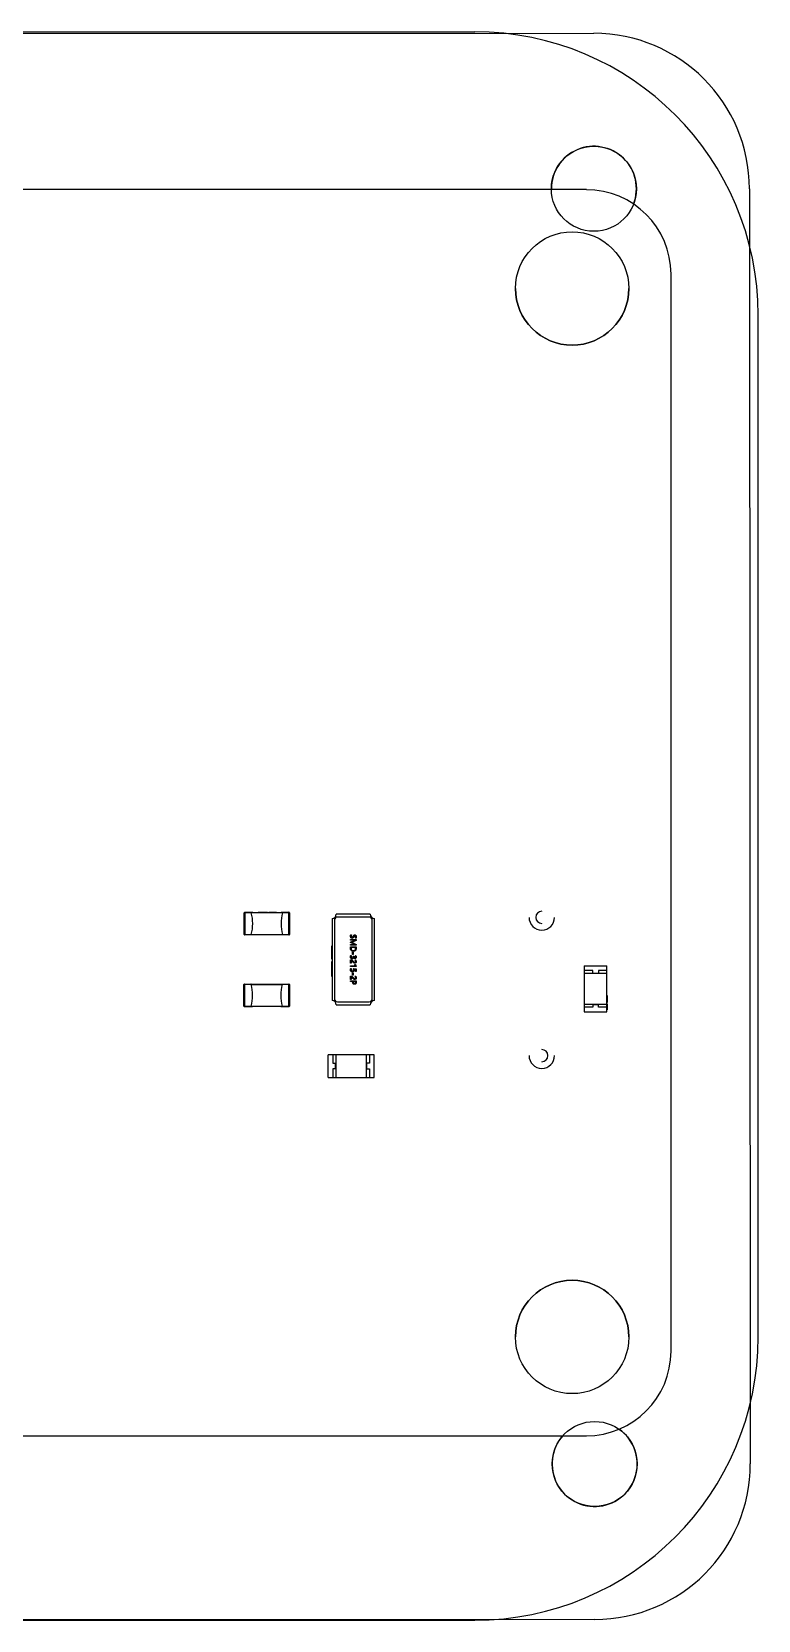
# Model space of a CAD drawing. Header units: millimetres. Extents: x -44.2 to 14.2, y 6.2 to 62.3.
# Drawn here: x -11.5 to 14.2, y 6.2 to 62.3 of the extents above; entities that cross this region are included whole.
import ezdxf

# ---------------------------------------------------------------- set-up
doc = ezdxf.new("R2010")
doc.units = ezdxf.units.MM

msp = doc.modelspace()

# ---------------------------------------------------------------- linework, layer by layer
at = {"color": 7, "linetype": 'Continuous'}
for p, q in [((-34.174, 62.257), (4.153, 62.257)), ((14.153, 16.202), (14.153, 52.257)), ((-34.174, 6.202), (4.153, 6.202))]:
    msp.add_line(p, q, dxfattribs=at)
at = {"color": 7, "linetype": 'Continuous', "lineweight": 25}
for p, q in [((-36.645, 62.177), (8.355, 62.204)), ((8.091, 56.686), (-40.909, 56.686)), ((6.858, 56.716), (6.858, 56.686)), ((13.845, 56.72), (13.872, 11.72)), ((11.079, 15.698), (11.079, 53.698)), ((-2.377, 31.163), (-3.977, 31.163)), ((-3.977, 30.403), (-3.977, 31.163)), ((-3.957, 31.183), (-3.957, 30.383)), ((-3.957, 31.183), (-3.677, 31.183)), ((-3.731, 31.18), (-3.727, 31.18)), ((-3.729, 31.173), (-3.729, 31.173)), ((-3.727, 31.167), (-3.727, 31.18)), ((-3.725, 31.173), (-2.628, 31.173)), ((-3.677, 31.173), (-3.677, 31.183)), ((-3.48, 31.183), (-3.48, 31.173)), ((-3.48, 31.183), (-3.425, 31.183)), ((-3.457, 31.183), (-3.457, 31.173)), ((-3.448, 31.183), (-3.448, 31.173)), ((-3.425, 31.183), (-3.425, 31.173)), ((-3.422, 31.183), (-3.422, 31.173)), ((-3.413, 31.183), (-3.413, 31.173)), ((-3.413, 31.183), (-3.405, 31.183)), ((-3.404, 31.183), (-3.404, 31.173)), ((-3.404, 31.183), (-3.347, 31.183)), ((-3.38, 31.183), (-3.38, 31.173)), ((-3.372, 31.183), (-3.372, 31.173)), ((-3.349, 31.183), (-3.349, 31.173)), ((-3.345, 31.183), (-3.345, 31.173)), ((-3.336, 31.183), (-3.336, 31.173)), ((-3.313, 31.183), (-3.313, 31.173)), ((-3.313, 31.183), (-3.251, 31.183)), ((-3.296, 31.183), (-3.296, 31.173)), ((-3.286, 31.183), (-3.286, 31.173)), ((-3.284, 31.183), (-3.284, 31.173)), ((-3.283, 31.183), (-3.283, 31.173)), ((-3.251, 31.183), (-3.251, 31.173)), ((-3.25, 31.183), (-3.249, 31.183)), ((-3.249, 31.183), (-3.249, 31.173)), ((-3.244, 31.183), (-3.244, 31.173)), ((-3.244, 31.183), (-3.244, 31.173)), ((-3.239, 31.183), (-3.239, 31.173)), ((-3.225, 31.183), (-3.225, 31.173)), ((-3.221, 31.183), (-3.218, 31.183)), ((-3.202, 31.183), (-3.202, 31.173)), ((-3.199, 31.183), (-3.199, 31.183)), ((-3.193, 31.183), (-3.193, 31.173)), ((-3.192, 31.183), (-3.159, 31.183)), ((-3.192, 31.183), (-3.192, 31.173)), ((-3.191, 31.183), (-3.191, 31.173)), ((-3.167, 31.183), (-3.167, 31.173)), ((-3.159, 31.183), (-3.159, 31.173)), ((-3.109, 31.183), (-3.109, 31.173)), ((-3.066, 31.183), (-3.066, 31.173)), ((-3.042, 31.183), (-3.042, 31.173)), ((-2.983, 31.183), (-2.983, 31.173)), ((-2.931, 31.183), (-2.931, 31.173)), ((-2.912, 31.183), (-2.912, 31.173)), ((-2.902, 31.183), (-2.902, 31.173)), ((-2.852, 31.183), (-2.852, 31.173)), ((-2.832, 31.183), (-2.832, 31.173)), ((-2.677, 31.183), (-2.677, 31.173)), ((-2.677, 31.183), (-2.397, 31.183)), ((-2.626, 31.18), (-2.622, 31.18)), ((-2.626, 31.167), (-2.626, 31.18)), ((-2.624, 31.173), (-2.624, 31.173)), ((-2.397, 30.383), (-2.397, 31.183)), ((-2.377, 31.163), (-2.377, 30.403)), ((-0.879, 30.97), (-0.879, 28.07)), ((-0.791, 30.916), (-0.791, 28.124)), ((0.471, 31.12), (-0.729, 31.12)), ((0.434, 31.016), (-0.691, 31.016)), ((0.534, 28.124), (0.534, 30.916)), ((0.621, 28.07), (0.621, 30.97)), ((-3.977, 30.403), (-2.377, 30.403)), ((-3.677, 30.383), (-3.957, 30.383)), ((-3.731, 30.393), (-3.727, 30.393)), ((-3.729, 30.387), (-3.729, 30.385)), ((-3.729, 30.385), (-3.729, 30.385)), ((-2.627, 30.393), (-3.726, 30.393)), ((-3.677, 30.383), (-3.677, 30.393)), ((-2.677, 30.393), (-2.677, 30.383)), ((-2.397, 30.383), (-2.677, 30.383)), ((-2.626, 30.393), (-2.622, 30.393)), ((-2.624, 30.387), (-2.624, 30.385)), ((-2.624, 30.385), (-2.624, 30.385)), ((-0.218, 30.387), (-0.189, 30.387)), ((-0.029, 30.272), (-0.059, 30.272)), ((-0.88, 29.997), (-0.879, 29.997)), ((-0.88, 29.963), (-0.879, 29.963)), ((-0.88, 29.88), (-0.879, 29.88)), ((-0.88, 29.863), (-0.879, 29.863)), ((-0.88, 29.832), (-0.879, 29.832)), ((-0.88, 29.745), (-0.879, 29.745)), ((-0.226, 30.201), (-0.226, 30.226)), ((-0.226, 30.226), (-0.026, 30.226)), ((-0.094, 30.201), (-0.226, 30.201)), ((-0.226, 30.131), (-0.075, 30.195)), ((-0.226, 30.116), (-0.226, 30.131)), ((-0.073, 30.05), (-0.226, 30.116)), ((-0.226, 30.045), (-0.093, 30.045)), ((-0.226, 30.021), (-0.226, 30.045)), ((-0.026, 30.021), (-0.226, 30.021)), ((-0.226, 29.967), (-0.026, 29.967)), ((-0.226, 29.913), (-0.226, 29.967)), ((-0.204, 29.94), (-0.204, 29.912)), ((-0.048, 29.94), (-0.204, 29.94)), ((-0.187, 30.123), (-0.187, 30.123)), ((-0.026, 30.192), (-0.163, 30.132)), ((-0.162, 30.113), (-0.026, 30.053)), ((-0.158, 29.699), (-0.158, 29.774)), ((-0.158, 29.774), (-0.138, 29.774)), ((-0.138, 29.774), (-0.138, 29.699)), ((-0.053, 30.201), (-0.053, 30.202)), ((-0.053, 30.043), (-0.053, 30.044)), ((-0.048, 29.911), (-0.048, 29.94)), ((-0.026, 30.226), (-0.026, 30.192)), ((-0.026, 30.053), (-0.026, 30.021)), ((-0.026, 29.967), (-0.026, 29.911)), ((-0.88, 29.646), (-0.879, 29.646)), ((-0.88, 29.607), (-0.879, 29.607)), ((-0.88, 29.536), (-0.879, 29.536)), ((-0.88, 29.398), (-0.88, 29.453)), ((-0.88, 29.453), (-0.879, 29.453)), ((-0.88, 29.439), (-0.879, 29.439)), ((-0.88, 29.399), (-0.879, 29.399)), ((-0.88, 29.398), (-0.879, 29.398)), ((-0.88, 29.395), (-0.879, 29.395)), ((-0.88, 29.385), (-0.88, 29.386)), ((-0.88, 29.38), (-0.879, 29.38)), ((-0.88, 29.349), (-0.88, 29.354)), ((-0.88, 29.343), (-0.879, 29.343)), ((-0.88, 29.319), (-0.879, 29.319)), ((-0.88, 29.31), (-0.879, 29.31)), ((-0.88, 29.31), (-0.879, 29.31)), ((-0.88, 29.3), (-0.88, 29.302)), ((-0.88, 29.302), (-0.879, 29.302)), ((-0.88, 29.195), (-0.88, 29.298)), ((-0.88, 29.298), (-0.879, 29.298)), ((-0.88, 29.246), (-0.879, 29.246)), ((-0.88, 29.244), (-0.879, 29.244)), ((-0.88, 29.24), (-0.879, 29.24)), ((-0.88, 29.224), (-0.879, 29.224)), ((-0.88, 29.195), (-0.879, 29.195)), ((-0.88, 29.157), (-0.879, 29.157)), ((-0.226, 29.511), (-0.216, 29.511)), ((-0.226, 29.387), (-0.226, 29.511)), ((-0.204, 29.387), (-0.226, 29.387)), ((-0.226, 29.299), (-0.056, 29.299)), ((-0.226, 29.274), (-0.226, 29.299)), ((-0.024, 29.274), (-0.226, 29.274)), ((-0.221, 29.196), (-0.196, 29.196)), ((-0.218, 29.66), (-0.191, 29.66)), ((-0.204, 29.485), (-0.204, 29.387)), ((-0.138, 29.699), (-0.158, 29.699)), ((-0.134, 29.64), (-0.112, 29.64)), ((-0.134, 29.624), (-0.134, 29.64)), ((-0.128, 29.194), (-0.026, 29.187)), ((-0.121, 29.591), (-0.121, 29.591)), ((-0.112, 29.64), (-0.112, 29.625)), ((-0.048, 29.165), (-0.105, 29.17)), ((-0.105, 29.17), (-0.104, 29.151)), ((-0.08, 29.345), (-0.056, 29.345)), ((-0.07, 29.504), (-0.046, 29.504)), ((-0.061, 29.653), (-0.039, 29.653)), ((-0.048, 29.092), (-0.048, 29.165)), ((-0.026, 29.187), (-0.026, 29.092)), ((-0.024, 29.284), (-0.024, 29.274)), ((8.019, 29.294), (8.019, 27.674)), ((8.019, 29.294), (8.819, 29.294)), ((8.819, 27.674), (8.819, 29.294)), ((-2.384, 28.632), (-3.984, 28.632)), ((-3.984, 27.872), (-3.984, 28.632)), ((-3.964, 28.652), (-3.964, 27.852)), ((-3.964, 28.652), (-3.684, 28.652)), ((-3.738, 28.65), (-3.734, 28.65)), ((-3.736, 28.642), (-3.736, 28.642)), ((-3.734, 28.637), (-3.734, 28.65)), ((-3.732, 28.642), (-2.635, 28.642)), ((-3.684, 28.642), (-3.684, 28.652)), ((-3.487, 28.652), (-3.432, 28.652)), ((-3.487, 28.652), (-3.487, 28.642)), ((-3.464, 28.652), (-3.464, 28.642)), ((-3.455, 28.652), (-3.455, 28.642)), ((-3.432, 28.652), (-3.432, 28.642)), ((-3.429, 28.652), (-3.429, 28.642)), ((-3.42, 28.652), (-3.42, 28.642)), ((-3.42, 28.652), (-3.412, 28.652)), ((-3.411, 28.652), (-3.354, 28.652)), ((-3.411, 28.652), (-3.411, 28.642)), ((-3.387, 28.652), (-3.387, 28.642)), ((-3.379, 28.652), (-3.379, 28.642)), ((-3.356, 28.652), (-3.356, 28.642)), ((-3.352, 28.652), (-3.352, 28.642)), ((-3.343, 28.652), (-3.343, 28.642)), ((-3.32, 28.652), (-3.32, 28.642)), ((-3.32, 28.652), (-3.258, 28.652)), ((-3.303, 28.652), (-3.303, 28.642)), ((-3.293, 28.652), (-3.293, 28.642)), ((-3.291, 28.652), (-3.291, 28.642)), ((-3.29, 28.652), (-3.29, 28.642)), ((-3.258, 28.652), (-3.258, 28.642)), ((-3.257, 28.652), (-3.256, 28.652)), ((-3.256, 28.652), (-3.256, 28.642)), ((-3.251, 28.652), (-3.251, 28.642)), ((-3.251, 28.652), (-3.251, 28.642)), ((-3.246, 28.652), (-3.246, 28.642)), ((-3.232, 28.652), (-3.232, 28.642)), ((-3.228, 28.652), (-3.225, 28.652)), ((-3.209, 28.652), (-3.209, 28.642)), ((-3.206, 28.652), (-3.206, 28.652)), ((-3.2, 28.652), (-3.2, 28.642)), ((-3.199, 28.652), (-3.166, 28.652)), ((-3.199, 28.652), (-3.199, 28.642)), ((-3.198, 28.652), (-3.198, 28.642)), ((-3.174, 28.652), (-3.174, 28.642)), ((-3.166, 28.652), (-3.166, 28.642)), ((-3.116, 28.652), (-3.116, 28.642)), ((-3.073, 28.652), (-3.073, 28.642)), ((-3.049, 28.652), (-3.049, 28.642)), ((-2.99, 28.652), (-2.99, 28.642)), ((-2.938, 28.652), (-2.938, 28.642)), ((-2.919, 28.652), (-2.919, 28.642)), ((-2.909, 28.652), (-2.909, 28.642)), ((-2.859, 28.652), (-2.859, 28.642)), ((-2.839, 28.652), (-2.839, 28.642)), ((-2.684, 28.652), (-2.684, 28.642)), ((-2.684, 28.652), (-2.404, 28.652)), ((-2.633, 28.65), (-2.629, 28.65)), ((-2.633, 28.637), (-2.633, 28.65)), ((-2.631, 28.642), (-2.631, 28.642)), ((-2.404, 27.852), (-2.404, 28.652)), ((-2.384, 28.632), (-2.384, 27.872)), ((-0.88, 29.142), (-0.879, 29.142)), ((-0.88, 29.044), (-0.88, 29.139)), ((-0.88, 29.136), (-0.879, 29.136)), ((-0.88, 29.097), (-0.879, 29.097)), ((-0.88, 29.083), (-0.879, 29.083)), ((-0.88, 29.044), (-0.879, 29.044)), ((-0.88, 29.03), (-0.88, 29.042)), ((-0.88, 29.03), (-0.879, 29.03)), ((-0.88, 29.014), (-0.879, 29.014)), ((-0.88, 28.917), (-0.88, 29.009)), ((-0.88, 29.009), (-0.879, 29.009)), ((-0.88, 28.97), (-0.879, 28.97)), ((-0.88, 28.956), (-0.879, 28.956)), ((-0.88, 28.917), (-0.879, 28.917)), ((-0.226, 28.811), (-0.226, 28.935)), ((-0.226, 28.935), (-0.216, 28.935)), ((-0.204, 28.811), (-0.226, 28.811)), ((-0.226, 28.77), (-0.026, 28.77)), ((-0.226, 28.743), (-0.226, 28.77)), ((-0.151, 28.743), (-0.226, 28.743)), ((-0.204, 28.909), (-0.204, 28.811)), ((-0.158, 29.045), (-0.138, 29.045)), ((-0.158, 28.97), (-0.158, 29.045)), ((-0.138, 28.97), (-0.158, 28.97)), ((-0.151, 28.717), (-0.151, 28.743)), ((-0.138, 29.045), (-0.138, 28.97)), ((-0.048, 28.743), (-0.129, 28.743)), ((-0.129, 28.743), (-0.129, 28.719)), ((-0.07, 28.928), (-0.046, 28.928)), ((-0.026, 29.092), (-0.048, 29.092)), ((-0.048, 28.717), (-0.048, 28.743)), ((-0.026, 28.77), (-0.026, 28.713)), ((8.319, 29.134), (8.019, 29.134)), ((8.819, 29.024), (8.019, 29.024)), ((8.319, 29.034), (8.319, 29.134)), ((8.319, 29.034), (8.519, 29.034)), ((8.519, 29.134), (8.519, 29.034)), ((8.819, 29.134), (8.519, 29.134)), ((8.829, 28.248), (8.819, 28.248)), ((8.829, 28.23), (8.819, 28.23)), ((8.829, 28.223), (8.819, 28.223)), ((8.829, 28.205), (8.819, 28.205)), ((8.829, 28.203), (8.819, 28.203)), ((8.829, 28.195), (8.819, 28.195)), ((8.829, 28.189), (8.819, 28.189)), ((8.829, 28.17), (8.819, 28.17)), ((8.829, 28.164), (8.819, 28.164)), ((8.829, 28.146), (8.819, 28.146)), ((8.829, 28.143), (8.819, 28.143)), ((8.829, 28.136), (8.819, 28.136)), ((8.829, 28.118), (8.819, 28.118)), ((8.829, 28.105), (8.819, 28.105)), ((8.829, 28.097), (8.819, 28.097)), ((8.829, 28.096), (8.819, 28.096)), ((8.829, 28.095), (8.819, 28.095)), ((8.829, 28.07), (8.819, 28.07)), ((8.829, 28.068), (8.819, 28.068)), ((8.829, 28.065), (8.819, 28.065)), ((8.829, 28.065), (8.819, 28.065)), ((8.829, 28.061), (8.819, 28.061)), ((8.829, 28.049), (8.819, 28.049)), ((8.829, 28.032), (8.819, 28.032)), ((8.829, 28.248), (8.829, 28.205)), ((8.829, 28.195), (8.829, 28.19)), ((8.829, 28.189), (8.829, 28.144)), ((8.829, 28.118), (8.829, 28.07)), ((8.829, 28.069), (8.829, 28.068)), ((8.829, 28.046), (8.829, 28.044)), ((8.829, 28.03), (8.829, 28.029)), ((-3.984, 27.872), (-2.384, 27.872)), ((-3.684, 27.852), (-3.964, 27.852)), ((-3.738, 27.862), (-3.734, 27.862)), ((-3.736, 27.857), (-3.736, 27.855)), ((-3.736, 27.855), (-3.736, 27.855)), ((-2.634, 27.862), (-3.733, 27.862)), ((-3.684, 27.852), (-3.684, 27.862)), ((-2.684, 27.862), (-2.684, 27.852)), ((-2.404, 27.852), (-2.684, 27.852)), ((-2.633, 27.862), (-2.629, 27.862)), ((-2.631, 27.857), (-2.631, 27.855)), ((-2.631, 27.855), (-2.631, 27.855)), ((-0.729, 27.92), (0.471, 27.92)), ((-0.691, 28.024), (0.434, 28.024)), ((8.019, 27.944), (8.819, 27.944)), ((8.319, 27.834), (8.019, 27.834)), ((8.019, 27.674), (8.819, 27.674)), ((8.319, 27.934), (8.319, 27.834)), ((8.319, 27.934), (8.519, 27.934)), ((8.519, 27.834), (8.519, 27.934)), ((8.819, 27.834), (8.519, 27.834)), ((8.829, 28.025), (8.819, 28.025)), ((8.829, 28.024), (8.819, 28.024)), ((8.829, 28.023), (8.819, 28.023)), ((8.829, 28.004), (8.819, 28.004)), ((8.829, 27.998), (8.819, 27.998)), ((8.829, 27.959), (8.819, 27.959)), ((8.829, 27.926), (8.819, 27.926)), ((8.829, 27.908), (8.819, 27.908)), ((8.829, 27.862), (8.819, 27.862)), ((8.829, 27.821), (8.819, 27.821)), ((8.829, 27.806), (8.819, 27.806)), ((8.829, 27.799), (8.819, 27.799)), ((8.829, 27.76), (8.819, 27.76)), ((8.829, 27.744), (8.819, 27.744)), ((8.829, 28.024), (8.829, 27.998)), ((0.605, 26.156), (-1.015, 26.156)), ((-1.015, 25.356), (-1.015, 26.156)), ((-0.855, 26.156), (-0.855, 25.856)), ((-0.855, 25.856), (-0.755, 25.856)), ((-0.755, 25.656), (-0.755, 25.856)), ((-0.745, 26.156), (-0.745, 25.356)), ((0.031, 26.166), (0.074, 26.166)), ((0.031, 26.166), (0.031, 26.156)), ((0.049, 26.166), (0.049, 26.156)), ((0.056, 26.166), (0.056, 26.156)), ((0.074, 26.166), (0.074, 26.156)), ((0.076, 26.166), (0.076, 26.156)), ((0.083, 26.166), (0.083, 26.156)), ((0.083, 26.166), (0.089, 26.166)), ((0.09, 26.166), (0.134, 26.166)), ((0.09, 26.166), (0.09, 26.156)), ((0.108, 26.166), (0.108, 26.156)), ((0.115, 26.166), (0.115, 26.156)), ((0.133, 26.166), (0.133, 26.156)), ((0.136, 26.166), (0.136, 26.156)), ((0.143, 26.166), (0.143, 26.156)), ((0.161, 26.166), (0.161, 26.156)), ((0.161, 26.166), (0.209, 26.166)), ((0.174, 26.166), (0.174, 26.156)), ((0.182, 26.166), (0.182, 26.156)), ((0.183, 26.166), (0.183, 26.156)), ((0.184, 26.166), (0.184, 26.156)), ((0.209, 26.166), (0.209, 26.156)), ((0.21, 26.166), (0.21, 26.156)), ((0.21, 26.166), (0.21, 26.166)), ((0.214, 26.166), (0.214, 26.156)), ((0.214, 26.166), (0.214, 26.156)), ((0.218, 26.166), (0.218, 26.156)), ((0.23, 26.166), (0.23, 26.156)), ((0.232, 26.166), (0.235, 26.166)), ((0.247, 26.166), (0.247, 26.156)), ((0.249, 26.166), (0.25, 26.166)), ((0.254, 26.166), (0.254, 26.156)), ((0.255, 26.166), (0.281, 26.166)), ((0.255, 26.166), (0.255, 26.156)), ((0.256, 26.166), (0.256, 26.156)), ((0.275, 26.166), (0.275, 26.156)), ((0.281, 26.166), (0.281, 26.156)), ((0.32, 26.166), (0.32, 26.156)), ((0.335, 25.356), (0.335, 26.156)), ((0.345, 25.656), (0.345, 25.856)), ((0.445, 25.856), (0.345, 25.856)), ((0.353, 26.166), (0.353, 26.156)), ((0.371, 26.166), (0.371, 26.156)), ((0.417, 26.166), (0.417, 26.156)), ((0.445, 26.156), (0.445, 25.856)), ((0.458, 26.166), (0.458, 26.156)), ((0.473, 26.166), (0.473, 26.156)), ((0.48, 26.166), (0.48, 26.156)), ((0.519, 26.166), (0.519, 26.156)), ((0.535, 26.166), (0.535, 26.156)), ((0.605, 25.356), (0.605, 26.156)), ((-1.015, 25.356), (0.605, 25.356)), ((-0.855, 25.656), (-0.855, 25.356)), ((-0.755, 25.656), (-0.855, 25.656)), ((0.345, 25.656), (0.445, 25.656)), ((0.445, 25.656), (0.445, 25.356)), ((-40.909, 12.711), (8.091, 12.711)), ((8.388, 6.229), (-36.612, 6.202))]:
    msp.add_line(p, q, dxfattribs=at)
at = {"color": 7, "linetype": 'Continuous'}
for centre, radius in [((8.358, 56.716), 1.5), ((7.591, 53.198), 2), ((7.591, 16.198), 2), ((8.385, 11.716), 1.5)]:
    msp.add_circle(centre, radius, dxfattribs=at)
for centre, start, end in [((4.153, 52.257), 0, 90), ((4.153, 16.202), 270, 0)]:
    msp.add_arc(centre, 10, start, end, dxfattribs=at)
at = {"color": 7, "linetype": 'Continuous', "lineweight": 25}
for centre, radius, start, end in [((8.358, 56.716), 5.487, 0.0341, 90.0341), ((8.358, 56.716), 1.5, 338.9388, 180.0341), ((8.091, 53.698), 2.987, 0, 90), ((7.591, 53.198), 2, 180, 0), ((-3.957, 31.163), 0.02, 90, 180), ((-5.177, 30.78), 1.5, 345.4382, 14.7879), ((-1.177, 30.78), 1.5, 165.2121, 194.5618), ((-2.397, 31.163), 0.02, 0, 90), ((-0.879, 31.12), 0.15, 270, 0), ((-0.691, 30.916), 0.1, 90, 180), ((0.434, 30.916), 0.1, 0, 90), ((0.621, 31.12), 0.15, 180, 270), ((6.519, 31.006), 0.45, 180, 0), ((6.519, 31.006), 0.215, 90, 270), ((-3.957, 30.403), 0.02, 180, 270), ((-2.397, 30.403), 0.02, 270, 360), ((-3.964, 28.632), 0.02, 90, 180), ((-5.184, 28.25), 1.5, 345.4382, 14.7879), ((-1.184, 28.25), 1.5, 165.2121, 194.5618), ((-2.404, 28.632), 0.02, 0, 90), ((-0.879, 27.92), 0.15, 0, 90), ((-0.691, 28.124), 0.1, 180, 270), ((0.434, 28.124), 0.1, 270, 0), ((0.621, 27.92), 0.15, 90, 180), ((-3.964, 27.872), 0.02, 180, 270), ((-2.404, 27.872), 0.02, 270, 0), ((6.519, 26.126), 0.45, 180, 0), ((6.519, 26.126), 0.215, 270, 90), ((7.591, 16.198), 2, 0, 180), ((8.091, 15.698), 2.987, 270, 0), ((8.385, 11.716), 1.5, 138.4761, 54.8994), ((8.385, 11.716), 5.487, 270.0341, 0.0341)]:
    msp.add_arc(centre, radius, start, end, dxfattribs=at)
for points, knots in [([(-3.729, 31.173), (-3.73, 31.175), (-3.73, 31.177), (-3.731, 31.179), (-3.731, 31.18)], [0, 0, 0, 0, 0.5598591, 1, 1, 1, 1]), ([(-3.729, 31.173), (-3.729, 31.173), (-3.729, 31.173), (-3.729, 31.173), (-3.729, 31.173)], [0, 0, 0, 0, 0.56, 1, 1, 1, 1]), ([(-3.726, 31.163), (-3.727, 31.164), (-3.728, 31.168), (-3.729, 31.171), (-3.729, 31.173)], [0, 0, 0, 0, 0.560034, 1, 1, 1, 1]), ([(-3.729, 31.173), (-3.729, 31.173), (-3.729, 31.173), (-3.729, 31.173), (-3.729, 31.173)], [0, 0, 0, 0, 0.559989, 1, 1, 1, 1]), ([(-3.727, 31.18), (-3.727, 31.181), (-3.726, 31.182), (-3.725, 31.182), (-3.725, 31.183)], [0, 0, 0, 0, 0.559694, 1, 1, 1, 1]), ([(-3.727, 31.166), (-3.727, 31.167), (-3.727, 31.169), (-3.726, 31.172), (-3.725, 31.172), (-3.725, 31.173)], [0, 0, 0, 0, 0.280252, 0.560887, 1, 1, 1, 1]), ([(-3.422, 31.183), (-3.422, 31.183), (-3.421, 31.183), (-3.419, 31.183), (-3.415, 31.183), (-3.413, 31.183)], [0, 0, 0, 0, 0.2976353, 0.5731063, 1, 1, 1, 1]), ([(-3.345, 31.183), (-3.345, 31.183), (-3.345, 31.183), (-3.342, 31.183), (-3.338, 31.183), (-3.336, 31.183)], [0, 0, 0, 0, 0.297635, 0.573106, 1, 1, 1, 1]), ([(-3.336, 31.183), (-3.332, 31.183), (-3.325, 31.183), (-3.317, 31.183), (-3.313, 31.183)], [0, 0, 0, 0, 0.5410323, 1, 1, 1, 1]), ([(-3.249, 31.183), (-3.248, 31.183), (-3.247, 31.183), (-3.245, 31.183), (-3.244, 31.183), (-3.244, 31.183)], [0, 0, 0, 0, 0.292205, 0.564001, 1, 1, 1, 1]), ([(-3.239, 31.183), (-3.237, 31.183), (-3.232, 31.183), (-3.227, 31.183), (-3.225, 31.183)], [0, 0, 0, 0, 0.516592, 1, 1, 1, 1]), ([(-3.225, 31.183), (-3.22, 31.183), (-3.211, 31.183), (-3.205, 31.183), (-3.202, 31.183)], [0, 0, 0, 0, 0.568137, 1, 1, 1, 1]), ([(-3.202, 31.183), (-3.199, 31.183), (-3.194, 31.183), (-3.194, 31.183), (-3.193, 31.183)], [0, 0, 0, 0, 0.535916, 1, 1, 1, 1]), ([(-3.109, 31.183), (-3.108, 31.183), (-3.106, 31.183), (-3.095, 31.183), (-3.081, 31.183), (-3.071, 31.183), (-3.066, 31.183)], [0, 0, 0, 0, 0.281479, 0.558611, 0.777607, 1, 1, 1, 1]), ([(-3.066, 31.183), (-3.063, 31.183), (-3.057, 31.183), (-3.047, 31.183), (-3.042, 31.183)], [0, 0, 0, 0, 0.556897, 1, 1, 1, 1]), ([(-3.042, 31.183), (-3.032, 31.183), (-3.015, 31.183), (-2.993, 31.183), (-2.983, 31.183)], [0, 0, 0, 0, 0.560447, 1, 1, 1, 1]), ([(-2.983, 31.183), (-2.973, 31.183), (-2.954, 31.183), (-2.938, 31.183), (-2.931, 31.183)], [0, 0, 0, 0, 0.56138, 1, 1, 1, 1]), ([(-2.931, 31.183), (-2.927, 31.183), (-2.92, 31.183), (-2.915, 31.183), (-2.912, 31.183)], [0, 0, 0, 0, 0.55532, 1, 1, 1, 1]), ([(-2.912, 31.183), (-2.91, 31.183), (-2.907, 31.183), (-2.904, 31.183), (-2.902, 31.183)], [0, 0, 0, 0, 0.560098, 1, 1, 1, 1]), ([(-2.902, 31.183), (-2.892, 31.183), (-2.873, 31.183), (-2.859, 31.183), (-2.852, 31.183)], [0, 0, 0, 0, 0.556227, 1, 1, 1, 1]), ([(-2.852, 31.183), (-2.846, 31.183), (-2.834, 31.183), (-2.833, 31.183), (-2.832, 31.183)], [0, 0, 0, 0, 0.5572018, 1, 1, 1, 1]), ([(-2.626, 31.18), (-2.626, 31.181), (-2.627, 31.182), (-2.628, 31.182), (-2.628, 31.183)], [0, 0, 0, 0, 0.558486, 1, 1, 1, 1]), ([(-2.628, 31.173), (-2.628, 31.172), (-2.628, 31.172), (-2.627, 31.171), (-2.626, 31.169), (-2.626, 31.167), (-2.626, 31.166)], [0, 0, 0, 0, 0.279922, 0.559736, 0.779924, 1, 1, 1, 1]), ([(-2.627, 31.163), (-2.626, 31.164), (-2.625, 31.168), (-2.625, 31.171), (-2.624, 31.173)], [0, 0, 0, 0, 0.5600344, 1, 1, 1, 1]), ([(-2.624, 31.173), (-2.624, 31.175), (-2.623, 31.177), (-2.622, 31.179), (-2.622, 31.18)], [0, 0, 0, 0, 0.559859, 1, 1, 1, 1]), ([(-2.624, 31.173), (-2.624, 31.173), (-2.624, 31.173), (-2.624, 31.173), (-2.624, 31.173)], [0, 0, 0, 0, 0.56, 1, 1, 1, 1]), ([(-2.624, 31.173), (-2.624, 31.173), (-2.624, 31.173), (-2.624, 31.173), (-2.624, 31.173)], [0, 0, 0, 0, 0.560011, 1, 1, 1, 1]), ([(-3.729, 30.386), (-3.73, 30.387), (-3.73, 30.389), (-3.731, 30.391), (-3.731, 30.393)], [0, 0, 0, 0, 0.559819, 1, 1, 1, 1]), ([(-3.729, 30.386), (-3.729, 30.386), (-3.729, 30.386), (-3.729, 30.387), (-3.729, 30.387)], [0, 0, 0, 0, 0.559989, 1, 1, 1, 1]), ([(-3.729, 30.385), (-3.729, 30.385), (-3.729, 30.385), (-3.729, 30.386), (-3.729, 30.386)], [0, 0, 0, 0, 0.56, 1, 1, 1, 1]), ([(-3.726, 30.383), (-3.727, 30.383), (-3.728, 30.383), (-3.729, 30.384), (-3.729, 30.385)], [0, 0, 0, 0, 0.559975, 1, 1, 1, 1]), ([(-3.727, 30.393), (-3.727, 30.394), (-3.726, 30.397), (-3.725, 30.401), (-3.725, 30.403)], [0, 0, 0, 0, 0.558396, 1, 1, 1, 1]), ([(-3.726, 30.393), (-3.726, 30.393), (-3.727, 30.393), (-3.727, 30.393), (-3.727, 30.393)], [0, 0, 0, 0, 0.559806, 1, 1, 1, 1]), ([(-2.626, 30.393), (-2.626, 30.394), (-2.627, 30.397), (-2.628, 30.401), (-2.628, 30.403)], [0, 0, 0, 0, 0.5584859, 1, 1, 1, 1]), ([(-2.626, 30.393), (-2.626, 30.393), (-2.626, 30.393), (-2.627, 30.393), (-2.627, 30.393)], [0, 0, 0, 0, 0.5601048, 1, 1, 1, 1]), ([(-2.627, 30.383), (-2.626, 30.383), (-2.625, 30.383), (-2.625, 30.384), (-2.624, 30.385)], [0, 0, 0, 0, 0.560034, 1, 1, 1, 1]), ([(-2.624, 30.386), (-2.624, 30.387), (-2.623, 30.389), (-2.622, 30.391), (-2.622, 30.393)], [0, 0, 0, 0, 0.559859, 1, 1, 1, 1]), ([(-2.624, 30.387), (-2.624, 30.387), (-2.624, 30.386), (-2.624, 30.386), (-2.624, 30.386)], [0, 0, 0, 0, 0.560011, 1, 1, 1, 1]), ([(-2.624, 30.385), (-2.624, 30.385), (-2.624, 30.385), (-2.624, 30.386), (-2.624, 30.386)], [0, 0, 0, 0, 0.56, 1, 1, 1, 1]), ([(-0.229, 30.336), (-0.228, 30.346), (-0.227, 30.363), (-0.221, 30.38), (-0.218, 30.387)], [0, 0, 0, 0, 0.560756, 1, 1, 1, 1]), ([(-0.175, 30.265), (-0.181, 30.265), (-0.194, 30.266), (-0.21, 30.277), (-0.226, 30.3), (-0.228, 30.321), (-0.229, 30.336)], [0, 0, 0, 0, 0.187113, 0.37369, 0.560725, 1, 1, 1, 1]), ([(-0.189, 30.387), (-0.195, 30.377), (-0.205, 30.361), (-0.206, 30.342), (-0.207, 30.333)], [0, 0, 0, 0, 0.5589978, 1, 1, 1, 1]), ([(-0.207, 30.333), (-0.206, 30.323), (-0.206, 30.311), (-0.197, 30.299), (-0.189, 30.293), (-0.182, 30.292), (-0.177, 30.292)], [0, 0, 0, 0, 0.499123, 0.624821, 0.750361, 1, 1, 1, 1]), ([(-0.177, 30.292), (-0.171, 30.293), (-0.158, 30.296), (-0.145, 30.315), (-0.138, 30.329), (-0.134, 30.338)], [0, 0, 0, 0, 0.27653, 0.556906, 1, 1, 1, 1]), ([(-0.115, 30.317), (-0.123, 30.303), (-0.133, 30.283), (-0.156, 30.267), (-0.169, 30.265), (-0.175, 30.265)], [0, 0, 0, 0, 0.560049, 0.780162, 1, 1, 1, 1]), ([(-0.134, 30.338), (-0.127, 30.351), (-0.118, 30.37), (-0.095, 30.385), (-0.083, 30.386), (-0.077, 30.387)], [0, 0, 0, 0, 0.560133, 0.779966, 1, 1, 1, 1]), ([(-0.075, 30.36), (-0.081, 30.359), (-0.093, 30.357), (-0.105, 30.338), (-0.111, 30.325), (-0.115, 30.317)], [0, 0, 0, 0, 0.27702, 0.557275, 1, 1, 1, 1]), ([(-0.077, 30.387), (-0.071, 30.386), (-0.059, 30.385), (-0.043, 30.374), (-0.027, 30.352), (-0.025, 30.331), (-0.024, 30.316)], [0, 0, 0, 0, 0.186987, 0.373784, 0.561149, 1, 1, 1, 1]), ([(-0.046, 30.318), (-0.047, 30.328), (-0.048, 30.342), (-0.059, 30.355), (-0.068, 30.359), (-0.072, 30.36), (-0.075, 30.36)], [0, 0, 0, 0, 0.49891, 0.748586, 0.874219, 1, 1, 1, 1]), ([(-0.059, 30.272), (-0.054, 30.28), (-0.047, 30.295), (-0.046, 30.311), (-0.046, 30.318)], [0, 0, 0, 0, 0.558879, 1, 1, 1, 1]), ([(-0.024, 30.316), (-0.024, 30.308), (-0.024, 30.293), (-0.028, 30.278), (-0.029, 30.272)], [0, 0, 0, 0, 0.560489, 1, 1, 1, 1]), ([(-0.88, 29.963), (-0.88, 29.974), (-0.88, 29.993), (-0.88, 29.996), (-0.88, 29.997)], [0, 0, 0, 0, 0.557202, 1, 1, 1, 1]), ([(-0.88, 29.88), (-0.88, 29.897), (-0.88, 29.929), (-0.88, 29.953), (-0.88, 29.963)], [0, 0, 0, 0, 0.556227, 1, 1, 1, 1]), ([(-0.88, 29.863), (-0.88, 29.866), (-0.88, 29.872), (-0.88, 29.878), (-0.88, 29.88)], [0, 0, 0, 0, 0.560098, 1, 1, 1, 1]), ([(-0.88, 29.832), (-0.88, 29.838), (-0.88, 29.85), (-0.88, 29.859), (-0.88, 29.863)], [0, 0, 0, 0, 0.55532, 1, 1, 1, 1]), ([(-0.88, 29.745), (-0.88, 29.762), (-0.88, 29.793), (-0.88, 29.82), (-0.88, 29.832)], [0, 0, 0, 0, 0.56138, 1, 1, 1, 1]), ([(-0.88, 29.646), (-0.88, 29.663), (-0.88, 29.693), (-0.88, 29.729), (-0.88, 29.745)], [0, 0, 0, 0, 0.560447, 1, 1, 1, 1]), ([(-0.124, 29.806), (-0.139, 29.808), (-0.171, 29.811), (-0.205, 29.84), (-0.224, 29.876), (-0.225, 29.901), (-0.226, 29.913)], [0, 0, 0, 0, 0.279887, 0.558933, 0.779231, 1, 1, 1, 1]), ([(-0.204, 29.912), (-0.203, 29.9), (-0.202, 29.876), (-0.181, 29.848), (-0.152, 29.835), (-0.134, 29.834), (-0.124, 29.833)], [0, 0, 0, 0, 0.280355, 0.558961, 0.779087, 1, 1, 1, 1]), ([(-0.163, 30.132), (-0.167, 30.13), (-0.175, 30.127), (-0.184, 30.125), (-0.187, 30.123)], [0, 0, 0, 0, 0.560067, 1, 1, 1, 1]), ([(-0.187, 30.123), (-0.183, 30.121), (-0.174, 30.118), (-0.166, 30.114), (-0.162, 30.113)], [0, 0, 0, 0, 0.560002, 1, 1, 1, 1]), ([(-0.026, 29.911), (-0.028, 29.896), (-0.03, 29.866), (-0.055, 29.83), (-0.088, 29.809), (-0.112, 29.807), (-0.124, 29.806)], [0, 0, 0, 0, 0.280218, 0.559721, 0.77957, 1, 1, 1, 1]), ([(-0.124, 29.833), (-0.113, 29.834), (-0.089, 29.835), (-0.063, 29.856), (-0.05, 29.884), (-0.049, 29.902), (-0.048, 29.911)], [0, 0, 0, 0, 0.280459, 0.558639, 0.779032, 1, 1, 1, 1]), ([(-0.053, 30.202), (-0.061, 30.202), (-0.074, 30.201), (-0.088, 30.201), (-0.094, 30.201)], [0, 0, 0, 0, 0.559984, 1, 1, 1, 1]), ([(-0.093, 30.045), (-0.085, 30.045), (-0.072, 30.045), (-0.059, 30.044), (-0.053, 30.043)], [0, 0, 0, 0, 0.559977, 1, 1, 1, 1]), ([(-0.075, 30.195), (-0.071, 30.197), (-0.064, 30.199), (-0.056, 30.201), (-0.053, 30.201)], [0, 0, 0, 0, 0.559762, 1, 1, 1, 1]), ([(-0.053, 30.044), (-0.057, 30.045), (-0.064, 30.046), (-0.07, 30.049), (-0.073, 30.05)], [0, 0, 0, 0, 0.560109, 1, 1, 1, 1]), ([(-0.88, 29.607), (-0.88, 29.613), (-0.88, 29.623), (-0.88, 29.639), (-0.88, 29.646)], [0, 0, 0, 0, 0.556897, 1, 1, 1, 1]), ([(-0.88, 29.536), (-0.88, 29.537), (-0.88, 29.54), (-0.88, 29.559), (-0.88, 29.581), (-0.88, 29.599), (-0.88, 29.607)], [0, 0, 0, 0, 0.281479, 0.558611, 0.777607, 1, 1, 1, 1]), ([(-0.88, 29.38), (-0.88, 29.385), (-0.88, 29.394), (-0.88, 29.394), (-0.88, 29.395)], [0, 0, 0, 0, 0.535916, 1, 1, 1, 1]), ([(-0.88, 29.343), (-0.88, 29.351), (-0.88, 29.365), (-0.88, 29.375), (-0.88, 29.38)], [0, 0, 0, 0, 0.568137, 1, 1, 1, 1]), ([(-0.88, 29.319), (-0.88, 29.323), (-0.88, 29.331), (-0.88, 29.339), (-0.88, 29.343)], [0, 0, 0, 0, 0.516592, 1, 1, 1, 1]), ([(-0.88, 29.302), (-0.88, 29.303), (-0.88, 29.306), (-0.88, 29.309), (-0.88, 29.31), (-0.88, 29.31)], [0, 0, 0, 0, 0.292205, 0.564001, 1, 1, 1, 1]), ([(-0.88, 29.157), (-0.88, 29.163), (-0.88, 29.175), (-0.88, 29.189), (-0.88, 29.195)], [0, 0, 0, 0, 0.541032, 1, 1, 1, 1]), ([(-0.88, 29.142), (-0.88, 29.142), (-0.88, 29.142), (-0.88, 29.147), (-0.88, 29.153), (-0.88, 29.157)], [0, 0, 0, 0, 0.2976353, 0.5731063, 1, 1, 1, 1]), ([(-0.229, 29.614), (-0.228, 29.623), (-0.228, 29.639), (-0.221, 29.653), (-0.218, 29.66)], [0, 0, 0, 0, 0.56039, 1, 1, 1, 1]), ([(-0.169, 29.543), (-0.179, 29.544), (-0.198, 29.546), (-0.218, 29.567), (-0.228, 29.591), (-0.228, 29.606), (-0.229, 29.614)], [0, 0, 0, 0, 0.279076, 0.558159, 0.77883, 1, 1, 1, 1]), ([(-0.229, 29.154), (-0.229, 29.162), (-0.228, 29.177), (-0.223, 29.19), (-0.221, 29.196)], [0, 0, 0, 0, 0.560777, 1, 1, 1, 1]), ([(-0.164, 29.082), (-0.174, 29.083), (-0.195, 29.085), (-0.217, 29.106), (-0.227, 29.13), (-0.228, 29.146), (-0.229, 29.154)], [0, 0, 0, 0, 0.279547, 0.558542, 0.778983, 1, 1, 1, 1]), ([(-0.216, 29.511), (-0.205, 29.51), (-0.185, 29.508), (-0.164, 29.492), (-0.149, 29.475), (-0.141, 29.463), (-0.136, 29.457)], [0, 0, 0, 0, 0.338408, 0.558538, 0.779187, 1, 1, 1, 1]), ([(-0.191, 29.66), (-0.196, 29.652), (-0.205, 29.638), (-0.206, 29.621), (-0.207, 29.614)], [0, 0, 0, 0, 0.559441, 1, 1, 1, 1]), ([(-0.207, 29.614), (-0.206, 29.608), (-0.206, 29.596), (-0.198, 29.581), (-0.185, 29.571), (-0.175, 29.57), (-0.17, 29.57)], [0, 0, 0, 0, 0.280771, 0.560182, 0.779884, 1, 1, 1, 1]), ([(-0.196, 29.196), (-0.2, 29.189), (-0.206, 29.176), (-0.206, 29.161), (-0.207, 29.155)], [0, 0, 0, 0, 0.559858, 1, 1, 1, 1]), ([(-0.207, 29.155), (-0.206, 29.149), (-0.205, 29.136), (-0.195, 29.119), (-0.181, 29.11), (-0.171, 29.109), (-0.166, 29.109)], [0, 0, 0, 0, 0.280496, 0.559833, 0.779712, 1, 1, 1, 1]), ([(-0.149, 29.436), (-0.154, 29.443), (-0.162, 29.455), (-0.174, 29.471), (-0.187, 29.483), (-0.199, 29.484), (-0.204, 29.485)], [0, 0, 0, 0, 0.341005, 0.561576, 0.781075, 1, 1, 1, 1]), ([(-0.17, 29.57), (-0.164, 29.57), (-0.155, 29.571), (-0.145, 29.579), (-0.135, 29.595), (-0.134, 29.611), (-0.134, 29.624)], [0, 0, 0, 0, 0.2491416, 0.3746866, 0.5003747, 1, 1, 1, 1]), ([(-0.121, 29.591), (-0.123, 29.584), (-0.125, 29.57), (-0.137, 29.554), (-0.152, 29.544), (-0.163, 29.543), (-0.169, 29.543)], [0, 0, 0, 0, 0.280477, 0.56001, 0.779887, 1, 1, 1, 1]), ([(-0.166, 29.109), (-0.161, 29.109), (-0.152, 29.11), (-0.14, 29.117), (-0.128, 29.133), (-0.127, 29.149), (-0.126, 29.16)], [0, 0, 0, 0, 0.187139, 0.373871, 0.560913, 1, 1, 1, 1]), ([(-0.104, 29.151), (-0.105, 29.141), (-0.106, 29.122), (-0.119, 29.098), (-0.141, 29.083), (-0.156, 29.082), (-0.164, 29.082)], [0, 0, 0, 0, 0.280802, 0.560027, 0.7796, 1, 1, 1, 1]), ([(-0.077, 29.392), (-0.087, 29.392), (-0.104, 29.394), (-0.124, 29.407), (-0.137, 29.421), (-0.145, 29.431), (-0.149, 29.436)], [0, 0, 0, 0, 0.338883, 0.55887, 0.77936, 1, 1, 1, 1]), ([(-0.136, 29.457), (-0.131, 29.45), (-0.123, 29.439), (-0.11, 29.425), (-0.096, 29.417), (-0.085, 29.416), (-0.079, 29.416)], [0, 0, 0, 0, 0.340572, 0.560789, 0.78033, 1, 1, 1, 1]), ([(-0.126, 29.16), (-0.126, 29.166), (-0.126, 29.178), (-0.127, 29.189), (-0.128, 29.194)], [0, 0, 0, 0, 0.560002, 1, 1, 1, 1]), ([(-0.071, 29.55), (-0.078, 29.551), (-0.091, 29.552), (-0.111, 29.565), (-0.117, 29.581), (-0.121, 29.591)], [0, 0, 0, 0, 0.280933, 0.560806, 1, 1, 1, 1]), ([(-0.112, 29.625), (-0.111, 29.613), (-0.11, 29.599), (-0.101, 29.585), (-0.092, 29.578), (-0.083, 29.577), (-0.077, 29.577)], [0, 0, 0, 0, 0.498975, 0.624675, 0.750271, 1, 1, 1, 1]), ([(-0.056, 29.299), (-0.062, 29.307), (-0.072, 29.321), (-0.078, 29.338), (-0.08, 29.345)], [0, 0, 0, 0, 0.559492, 1, 1, 1, 1]), ([(-0.079, 29.416), (-0.074, 29.416), (-0.063, 29.418), (-0.052, 29.429), (-0.046, 29.442), (-0.046, 29.45), (-0.046, 29.454)], [0, 0, 0, 0, 0.27956, 0.558191, 0.778812, 1, 1, 1, 1]), ([(-0.077, 29.577), (-0.072, 29.577), (-0.062, 29.578), (-0.047, 29.591), (-0.046, 29.605), (-0.046, 29.613)], [0, 0, 0, 0, 0.281378, 0.559971, 1, 1, 1, 1]), ([(-0.024, 29.452), (-0.024, 29.443), (-0.026, 29.426), (-0.038, 29.405), (-0.057, 29.393), (-0.071, 29.392), (-0.077, 29.392)], [0, 0, 0, 0, 0.280578, 0.559914, 0.779646, 1, 1, 1, 1]), ([(-0.024, 29.607), (-0.024, 29.599), (-0.025, 29.583), (-0.036, 29.564), (-0.053, 29.552), (-0.065, 29.551), (-0.071, 29.55)], [0, 0, 0, 0, 0.280735, 0.56026, 0.780029, 1, 1, 1, 1]), ([(-0.046, 29.454), (-0.048, 29.465), (-0.051, 29.484), (-0.064, 29.498), (-0.07, 29.504)], [0, 0, 0, 0, 0.55798, 1, 1, 1, 1]), ([(-0.046, 29.613), (-0.047, 29.621), (-0.049, 29.636), (-0.057, 29.647), (-0.061, 29.653)], [0, 0, 0, 0, 0.558843, 1, 1, 1, 1]), ([(-0.056, 29.345), (-0.051, 29.333), (-0.043, 29.311), (-0.03, 29.292), (-0.024, 29.284)], [0, 0, 0, 0, 0.559941, 1, 1, 1, 1]), ([(-0.046, 29.504), (-0.038, 29.495), (-0.026, 29.48), (-0.024, 29.461), (-0.024, 29.452)], [0, 0, 0, 0, 0.558877, 1, 1, 1, 1]), ([(-0.039, 29.653), (-0.034, 29.645), (-0.025, 29.631), (-0.024, 29.614), (-0.024, 29.607)], [0, 0, 0, 0, 0.559237, 1, 1, 1, 1]), ([(-3.736, 28.643), (-3.737, 28.645), (-3.737, 28.647), (-3.738, 28.649), (-3.738, 28.65)], [0, 0, 0, 0, 0.559859, 1, 1, 1, 1]), ([(-3.736, 28.642), (-3.736, 28.643), (-3.736, 28.643), (-3.736, 28.643), (-3.736, 28.643)], [0, 0, 0, 0, 0.56, 1, 1, 1, 1]), ([(-3.736, 28.643), (-3.736, 28.643), (-3.736, 28.643), (-3.736, 28.643), (-3.736, 28.642)], [0, 0, 0, 0, 0.559989, 1, 1, 1, 1]), ([(-3.733, 28.632), (-3.734, 28.634), (-3.735, 28.638), (-3.736, 28.641), (-3.736, 28.642)], [0, 0, 0, 0, 0.5600344, 1, 1, 1, 1]), ([(-3.734, 28.65), (-3.734, 28.651), (-3.733, 28.652), (-3.732, 28.652), (-3.732, 28.652)], [0, 0, 0, 0, 0.559694, 1, 1, 1, 1]), ([(-3.734, 28.636), (-3.734, 28.637), (-3.734, 28.639), (-3.733, 28.642), (-3.732, 28.642), (-3.732, 28.642)], [0, 0, 0, 0, 0.280252, 0.5608867, 1, 1, 1, 1]), ([(-3.429, 28.652), (-3.429, 28.652), (-3.428, 28.652), (-3.426, 28.652), (-3.422, 28.652), (-3.42, 28.652)], [0, 0, 0, 0, 0.297635, 0.573106, 1, 1, 1, 1]), ([(-3.352, 28.652), (-3.352, 28.652), (-3.352, 28.652), (-3.349, 28.652), (-3.345, 28.652), (-3.343, 28.652)], [0, 0, 0, 0, 0.297635, 0.573106, 1, 1, 1, 1]), ([(-3.343, 28.652), (-3.339, 28.652), (-3.332, 28.652), (-3.324, 28.652), (-3.32, 28.652)], [0, 0, 0, 0, 0.541032, 1, 1, 1, 1]), ([(-3.256, 28.652), (-3.255, 28.652), (-3.254, 28.652), (-3.252, 28.652), (-3.251, 28.652), (-3.251, 28.652)], [0, 0, 0, 0, 0.292205, 0.564001, 1, 1, 1, 1]), ([(-3.246, 28.652), (-3.244, 28.652), (-3.239, 28.652), (-3.234, 28.652), (-3.232, 28.652)], [0, 0, 0, 0, 0.5165921, 1, 1, 1, 1]), ([(-3.232, 28.652), (-3.227, 28.652), (-3.218, 28.652), (-3.212, 28.652), (-3.209, 28.652)], [0, 0, 0, 0, 0.568137, 1, 1, 1, 1]), ([(-3.209, 28.652), (-3.206, 28.652), (-3.201, 28.652), (-3.201, 28.652), (-3.2, 28.652)], [0, 0, 0, 0, 0.535916, 1, 1, 1, 1]), ([(-3.116, 28.652), (-3.115, 28.652), (-3.113, 28.652), (-3.102, 28.652), (-3.088, 28.652), (-3.078, 28.652), (-3.073, 28.652)], [0, 0, 0, 0, 0.281479, 0.558611, 0.777607, 1, 1, 1, 1]), ([(-3.073, 28.652), (-3.07, 28.652), (-3.064, 28.652), (-3.054, 28.652), (-3.049, 28.652)], [0, 0, 0, 0, 0.556897, 1, 1, 1, 1]), ([(-3.049, 28.652), (-3.039, 28.652), (-3.022, 28.652), (-3, 28.652), (-2.99, 28.652)], [0, 0, 0, 0, 0.560447, 1, 1, 1, 1]), ([(-2.99, 28.652), (-2.98, 28.652), (-2.961, 28.652), (-2.945, 28.652), (-2.938, 28.652)], [0, 0, 0, 0, 0.56138, 1, 1, 1, 1]), ([(-2.938, 28.652), (-2.934, 28.652), (-2.927, 28.652), (-2.922, 28.652), (-2.919, 28.652)], [0, 0, 0, 0, 0.55532, 1, 1, 1, 1]), ([(-2.919, 28.652), (-2.917, 28.652), (-2.914, 28.652), (-2.911, 28.652), (-2.909, 28.652)], [0, 0, 0, 0, 0.560098, 1, 1, 1, 1]), ([(-2.909, 28.652), (-2.899, 28.652), (-2.88, 28.652), (-2.866, 28.652), (-2.859, 28.652)], [0, 0, 0, 0, 0.556227, 1, 1, 1, 1]), ([(-2.859, 28.652), (-2.853, 28.652), (-2.841, 28.652), (-2.84, 28.652), (-2.839, 28.652)], [0, 0, 0, 0, 0.5572018, 1, 1, 1, 1]), ([(-2.633, 28.65), (-2.633, 28.651), (-2.634, 28.652), (-2.635, 28.652), (-2.635, 28.652)], [0, 0, 0, 0, 0.558486, 1, 1, 1, 1]), ([(-2.635, 28.642), (-2.635, 28.642), (-2.635, 28.642), (-2.634, 28.64), (-2.633, 28.638), (-2.633, 28.637), (-2.633, 28.636)], [0, 0, 0, 0, 0.279922, 0.559736, 0.779924, 1, 1, 1, 1]), ([(-2.634, 28.632), (-2.633, 28.634), (-2.632, 28.638), (-2.632, 28.641), (-2.631, 28.642)], [0, 0, 0, 0, 0.5600344, 1, 1, 1, 1]), ([(-2.631, 28.643), (-2.631, 28.645), (-2.63, 28.647), (-2.629, 28.649), (-2.629, 28.65)], [0, 0, 0, 0, 0.559859, 1, 1, 1, 1]), ([(-2.631, 28.642), (-2.631, 28.643), (-2.631, 28.643), (-2.631, 28.643), (-2.631, 28.643)], [0, 0, 0, 0, 0.56, 1, 1, 1, 1]), ([(-2.631, 28.642), (-2.631, 28.643), (-2.631, 28.643), (-2.631, 28.643), (-2.631, 28.643)], [0, 0, 0, 0, 0.560011, 1, 1, 1, 1]), ([(-0.88, 29.014), (-0.88, 29.014), (-0.88, 29.015), (-0.88, 29.019), (-0.88, 29.026), (-0.88, 29.03)], [0, 0, 0, 0, 0.297635, 0.573106, 1, 1, 1, 1]), ([(-0.216, 28.935), (-0.205, 28.934), (-0.185, 28.933), (-0.164, 28.916), (-0.149, 28.899), (-0.141, 28.887), (-0.136, 28.881)], [0, 0, 0, 0, 0.338408, 0.558538, 0.779187, 1, 1, 1, 1]), ([(-0.149, 28.861), (-0.154, 28.868), (-0.162, 28.88), (-0.174, 28.896), (-0.187, 28.908), (-0.199, 28.909), (-0.204, 28.909)], [0, 0, 0, 0, 0.3410051, 0.5615759, 0.7810747, 1, 1, 1, 1]), ([(-0.086, 28.645), (-0.096, 28.646), (-0.117, 28.649), (-0.139, 28.669), (-0.15, 28.693), (-0.15, 28.709), (-0.151, 28.717)], [0, 0, 0, 0, 0.279452, 0.5587017, 0.7791585, 1, 1, 1, 1]), ([(-0.077, 28.816), (-0.087, 28.817), (-0.104, 28.818), (-0.124, 28.831), (-0.137, 28.845), (-0.145, 28.855), (-0.149, 28.861)], [0, 0, 0, 0, 0.338883, 0.55887, 0.77936, 1, 1, 1, 1]), ([(-0.136, 28.881), (-0.131, 28.874), (-0.123, 28.863), (-0.11, 28.85), (-0.096, 28.842), (-0.085, 28.841), (-0.079, 28.84)], [0, 0, 0, 0, 0.340572, 0.560789, 0.78033, 1, 1, 1, 1]), ([(-0.129, 28.719), (-0.128, 28.713), (-0.128, 28.699), (-0.118, 28.682), (-0.103, 28.673), (-0.092, 28.672), (-0.087, 28.672)], [0, 0, 0, 0, 0.280943, 0.559718, 0.779376, 1, 1, 1, 1]), ([(-0.087, 28.672), (-0.081, 28.672), (-0.068, 28.673), (-0.05, 28.69), (-0.049, 28.707), (-0.048, 28.717)], [0, 0, 0, 0, 0.281316, 0.559873, 1, 1, 1, 1]), ([(-0.026, 28.713), (-0.027, 28.703), (-0.028, 28.684), (-0.042, 28.66), (-0.063, 28.647), (-0.079, 28.646), (-0.086, 28.645)], [0, 0, 0, 0, 0.280833, 0.559837, 0.779441, 1, 1, 1, 1]), ([(-0.079, 28.84), (-0.074, 28.841), (-0.063, 28.842), (-0.052, 28.853), (-0.046, 28.866), (-0.046, 28.875), (-0.046, 28.879)], [0, 0, 0, 0, 0.2795596, 0.5581911, 0.7788125, 1, 1, 1, 1]), ([(-0.024, 28.876), (-0.024, 28.868), (-0.026, 28.851), (-0.038, 28.83), (-0.057, 28.817), (-0.071, 28.816), (-0.077, 28.816)], [0, 0, 0, 0, 0.280578, 0.559914, 0.779646, 1, 1, 1, 1]), ([(-0.046, 28.879), (-0.048, 28.889), (-0.051, 28.908), (-0.064, 28.922), (-0.07, 28.928)], [0, 0, 0, 0, 0.55798, 1, 1, 1, 1]), ([(-0.046, 28.928), (-0.038, 28.92), (-0.026, 28.905), (-0.024, 28.885), (-0.024, 28.876)], [0, 0, 0, 0, 0.558877, 1, 1, 1, 1]), ([(8.829, 28.203), (8.829, 28.203), (8.829, 28.202), (8.829, 28.2), (8.829, 28.197), (8.829, 28.195)], [0, 0, 0, 0, 0.297635, 0.573106, 1, 1, 1, 1]), ([(8.829, 28.143), (8.829, 28.143), (8.829, 28.143), (8.829, 28.141), (8.829, 28.138), (8.829, 28.136)], [0, 0, 0, 0, 0.297635, 0.573106, 1, 1, 1, 1]), ([(8.829, 28.136), (8.829, 28.133), (8.829, 28.128), (8.829, 28.121), (8.829, 28.118)], [0, 0, 0, 0, 0.541032, 1, 1, 1, 1]), ([(8.829, 28.068), (8.829, 28.068), (8.829, 28.067), (8.829, 28.065), (8.829, 28.065), (8.829, 28.065)], [0, 0, 0, 0, 0.292205, 0.564001, 1, 1, 1, 1]), ([(8.829, 28.061), (8.829, 28.059), (8.829, 28.055), (8.829, 28.051), (8.829, 28.049)], [0, 0, 0, 0, 0.516592, 1, 1, 1, 1]), ([(8.829, 28.049), (8.829, 28.046), (8.829, 28.039), (8.829, 28.034), (8.829, 28.032)], [0, 0, 0, 0, 0.568137, 1, 1, 1, 1]), ([(8.829, 28.032), (8.829, 28.03), (8.829, 28.026), (8.829, 28.025), (8.829, 28.025)], [0, 0, 0, 0, 0.535916, 1, 1, 1, 1]), ([(-3.736, 27.856), (-3.737, 27.857), (-3.737, 27.859), (-3.738, 27.861), (-3.738, 27.862)], [0, 0, 0, 0, 0.559819, 1, 1, 1, 1]), ([(-3.736, 27.856), (-3.736, 27.856), (-3.736, 27.856), (-3.736, 27.857), (-3.736, 27.857)], [0, 0, 0, 0, 0.559989, 1, 1, 1, 1]), ([(-3.736, 27.855), (-3.736, 27.855), (-3.736, 27.855), (-3.736, 27.856), (-3.736, 27.856)], [0, 0, 0, 0, 0.56, 1, 1, 1, 1]), ([(-3.733, 27.852), (-3.734, 27.853), (-3.735, 27.853), (-3.736, 27.854), (-3.736, 27.855)], [0, 0, 0, 0, 0.559975, 1, 1, 1, 1]), ([(-3.734, 27.862), (-3.734, 27.864), (-3.733, 27.867), (-3.732, 27.871), (-3.732, 27.872)], [0, 0, 0, 0, 0.558396, 1, 1, 1, 1]), ([(-3.733, 27.862), (-3.733, 27.862), (-3.734, 27.862), (-3.734, 27.863), (-3.734, 27.863)], [0, 0, 0, 0, 0.559806, 1, 1, 1, 1]), ([(-2.633, 27.862), (-2.633, 27.864), (-2.634, 27.867), (-2.635, 27.871), (-2.635, 27.872)], [0, 0, 0, 0, 0.5584859, 1, 1, 1, 1]), ([(-2.633, 27.863), (-2.633, 27.863), (-2.633, 27.862), (-2.634, 27.862), (-2.634, 27.862)], [0, 0, 0, 0, 0.560105, 1, 1, 1, 1]), ([(-2.634, 27.852), (-2.633, 27.853), (-2.632, 27.853), (-2.632, 27.854), (-2.631, 27.855)], [0, 0, 0, 0, 0.560034, 1, 1, 1, 1]), ([(-2.631, 27.856), (-2.631, 27.857), (-2.63, 27.859), (-2.629, 27.861), (-2.629, 27.862)], [0, 0, 0, 0, 0.559859, 1, 1, 1, 1]), ([(-2.631, 27.857), (-2.631, 27.856), (-2.631, 27.856), (-2.631, 27.856), (-2.631, 27.856)], [0, 0, 0, 0, 0.560011, 1, 1, 1, 1]), ([(-2.631, 27.855), (-2.631, 27.855), (-2.631, 27.855), (-2.631, 27.856), (-2.631, 27.856)], [0, 0, 0, 0, 0.56, 1, 1, 1, 1]), ([(8.829, 27.959), (8.829, 27.959), (8.829, 27.957), (8.829, 27.949), (8.829, 27.938), (8.829, 27.93), (8.829, 27.926)], [0, 0, 0, 0, 0.281479, 0.558611, 0.777607, 1, 1, 1, 1]), ([(8.829, 27.926), (8.829, 27.923), (8.829, 27.919), (8.829, 27.911), (8.829, 27.908)], [0, 0, 0, 0, 0.556897, 1, 1, 1, 1]), ([(8.829, 27.908), (8.829, 27.9), (8.829, 27.886), (8.829, 27.869), (8.829, 27.862)], [0, 0, 0, 0, 0.560447, 1, 1, 1, 1]), ([(8.829, 27.862), (8.829, 27.854), (8.829, 27.839), (8.829, 27.827), (8.829, 27.821)], [0, 0, 0, 0, 0.56138, 1, 1, 1, 1]), ([(8.829, 27.821), (8.829, 27.818), (8.829, 27.813), (8.829, 27.808), (8.829, 27.806)], [0, 0, 0, 0, 0.55532, 1, 1, 1, 1]), ([(8.829, 27.806), (8.829, 27.805), (8.829, 27.802), (8.829, 27.8), (8.829, 27.799)], [0, 0, 0, 0, 0.560098, 1, 1, 1, 1]), ([(8.829, 27.799), (8.829, 27.791), (8.829, 27.776), (8.829, 27.765), (8.829, 27.76)], [0, 0, 0, 0, 0.556227, 1, 1, 1, 1]), ([(8.829, 27.76), (8.829, 27.755), (8.829, 27.746), (8.829, 27.745), (8.829, 27.744)], [0, 0, 0, 0, 0.5572018, 1, 1, 1, 1]), ([(0.076, 26.166), (0.076, 26.166), (0.077, 26.166), (0.079, 26.166), (0.082, 26.166), (0.083, 26.166)], [0, 0, 0, 0, 0.297635, 0.573106, 1, 1, 1, 1]), ([(0.136, 26.166), (0.136, 26.166), (0.136, 26.166), (0.138, 26.166), (0.141, 26.166), (0.143, 26.166)], [0, 0, 0, 0, 0.297635, 0.573106, 1, 1, 1, 1]), ([(0.143, 26.166), (0.146, 26.166), (0.151, 26.166), (0.158, 26.166), (0.161, 26.166)], [0, 0, 0, 0, 0.541032, 1, 1, 1, 1]), ([(0.21, 26.166), (0.211, 26.166), (0.212, 26.166), (0.214, 26.166), (0.214, 26.166), (0.214, 26.166)], [0, 0, 0, 0, 0.292205, 0.564001, 1, 1, 1, 1]), ([(0.218, 26.166), (0.22, 26.166), (0.224, 26.166), (0.228, 26.166), (0.23, 26.166)], [0, 0, 0, 0, 0.516592, 1, 1, 1, 1]), ([(0.23, 26.166), (0.233, 26.166), (0.24, 26.166), (0.245, 26.166), (0.247, 26.166)], [0, 0, 0, 0, 0.568137, 1, 1, 1, 1]), ([(0.247, 26.166), (0.249, 26.166), (0.253, 26.166), (0.254, 26.166), (0.254, 26.166)], [0, 0, 0, 0, 0.535916, 1, 1, 1, 1]), ([(0.32, 26.166), (0.32, 26.166), (0.322, 26.166), (0.33, 26.166), (0.341, 26.166), (0.349, 26.166), (0.353, 26.166)], [0, 0, 0, 0, 0.281479, 0.558611, 0.777607, 1, 1, 1, 1]), ([(0.353, 26.166), (0.356, 26.166), (0.36, 26.166), (0.368, 26.166), (0.371, 26.166)], [0, 0, 0, 0, 0.556897, 1, 1, 1, 1]), ([(0.371, 26.166), (0.379, 26.166), (0.393, 26.166), (0.41, 26.166), (0.417, 26.166)], [0, 0, 0, 0, 0.560447, 1, 1, 1, 1]), ([(0.417, 26.166), (0.425, 26.166), (0.44, 26.166), (0.452, 26.166), (0.458, 26.166)], [0, 0, 0, 0, 0.56138, 1, 1, 1, 1]), ([(0.458, 26.166), (0.461, 26.166), (0.466, 26.166), (0.471, 26.166), (0.473, 26.166)], [0, 0, 0, 0, 0.55532, 1, 1, 1, 1]), ([(0.473, 26.166), (0.474, 26.166), (0.477, 26.166), (0.479, 26.166), (0.48, 26.166)], [0, 0, 0, 0, 0.560098, 1, 1, 1, 1]), ([(0.48, 26.166), (0.488, 26.166), (0.503, 26.166), (0.514, 26.166), (0.519, 26.166)], [0, 0, 0, 0, 0.556227, 1, 1, 1, 1]), ([(0.519, 26.166), (0.524, 26.166), (0.533, 26.166), (0.534, 26.166), (0.535, 26.166)], [0, 0, 0, 0, 0.557202, 1, 1, 1, 1])]:
    msp.add_open_spline(points, degree=3, knots=knots, dxfattribs=at)

doc.saveas('drawing.dxf')
